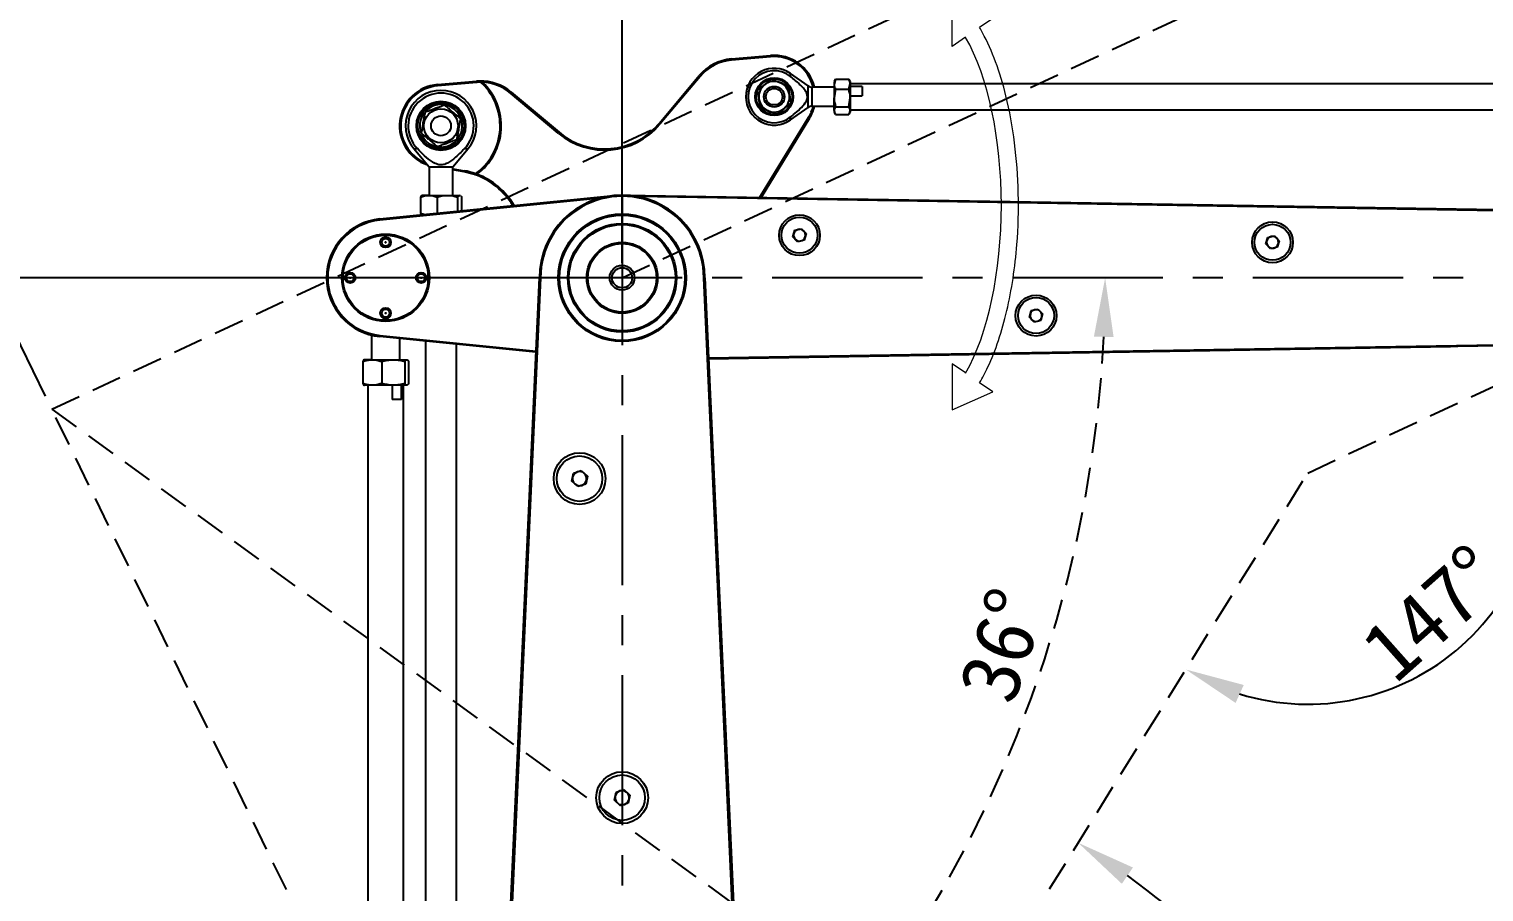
# Model space of a CAD drawing. Header units: millimetres. Extents: x 415 to 2018, y 500 to 823.
# Drawn here: x 935.9 to 997.4, y 718.5 to 755 of the extents above; entities that cross this region are included whole.
import ezdxf

# ---------------------------------------------------------------- set-up
doc = ezdxf.new("R2010")
doc.units = ezdxf.units.MM
doc.header["$PDSIZE"] = -1
for name, pattern in [('CENTER', [10.16, 6.35, -1.27, 1.27, -1.27]), ('HIDDEN', [1.905, 1.27, -0.635]), ('PHANTOM', [12.7, 6.35, -1.27, 1.27, -1.27, 1.27, -1.27])]:
    doc.linetypes.add(name, pattern=pattern)
doc.layers.get('Defpoints').update_dxf_attribs({"lineweight": 18})
doc.layers.add('DIM', color=4, linetype='Continuous', lineweight=18)
doc.dimstyles.new('ISO-25', dxfattribs={"dimtxt": 2.5, "dimasz": 2.5, "dimexe": 1.25, "dimexo": 0.625, "dimtad": 1, "dimtoh": 1, "dimlfac": 10, "dimtxsty": 'Standard', "dimcen": 2.5, "dimadec": 0, "dimazin": 0, "dimtfac": 1, "dimtmove": 0, "dimatfit": 3, "dimfxl": 1, "dimarcsym": 0})

# ---------------------------------------------------------------- blocks, each defined once
blk = doc.blocks.new('*X19')
at = {"layer": 'DIM', "color": 0}
for p, q in [((5671.6, 1057), (5687.5, 1092.9)), ((5687.5, 1092.9), (5695.5, 1081.3)), ((6016.6, 1092.9), (6008.6, 1081.3)), ((6032.5, 1057), (6016.6, 1092.9)), ((5704.1, 1068.9), (5712.3, 1057)), ((6000, 1068.9), (5991.8, 1057)), ((5712.3, 1057), (5671.6, 1057)), ((5991.8, 1057), (6032.5, 1057))]:
    blk.add_line(p, q, dxfattribs=at)
blk.add_ellipse((5852.1, 1024.2), major_axis=(182.7, 0), ratio=0.417203, start_param=0.627087, end_param=2.514506, dxfattribs=at)
blk.add_open_spline([(6008.6, 1081.3), (6004.2, 1083.9), (5999.6, 1086.3), (5987.4, 1092), (5979.6, 1095.1), (5963, 1100.6), (5954.2, 1103.1), (5935.9, 1107.4), (5926.4, 1109.2), (5906.8, 1112.2), (5896.8, 1113.3), (5871.8, 1115.3), (5856.7, 1115.7), (5826.6, 1115), (5811.7, 1113.9), (5782.8, 1110.2), (5768.8, 1107.7), (5745.2, 1101.9), (5735.1, 1098.8), (5716.5, 1091.9), (5707.9, 1088.1), (5698.5, 1083), (5697, 1082.2), (5695.5, 1081.3)], degree=3, knots=[0, 0, 0, 0, 18.989741, 18.989741, 46.92278, 46.92278, 74.855818, 74.855818, 102.788857, 102.788857, 130.721896, 130.721896, 171.2749, 171.2749, 211.827904, 211.827904, 252.380908, 252.380908, 284.91047, 284.91047, 317.440033, 317.440033, 323.788066, 323.788066, 323.788066, 323.788066], dxfattribs=at)
blk = doc.blocks.new('*D72')
at = {"color": 0, "lineweight": -2}
for p, q in [((960.32, 744.524), (924.358, 744.524)), ((925.608, 692.024), (925.608, 742.024)), ((960.32, 689.524), (924.358, 689.524))]:
    blk.add_line(p, q, dxfattribs=at)
at = {"color": 0}
for points in [[(925.191, 742.024), (926.024, 742.024), (925.608, 744.524)], [(925.191, 692.024), (926.024, 692.024), (925.608, 689.524)]]:
    blk.add_solid(points, dxfattribs=at)
at = {"layer": 'Defpoints', "color": 0}
for p in [(925.608, 744.524), (960.945, 744.524), (960.945, 689.524)]:
    blk.add_point(p, dxfattribs=at)
at = {"color": 0, "insert": (923.733, 716.81), "char_height": 2.5, "attachment_point": 5, "rotation": 90}
blk.add_mtext('550', dxfattribs=at)
blk = doc.blocks.new('*D73')
at = {"color": 0, "lineweight": -2}
for p, q in [((960.945, 745.149), (960.945, 772.892)), ((1020.945, 745.149), (1020.945, 772.892)), ((963.445, 771.642), (1018.445, 771.642))]:
    blk.add_line(p, q, dxfattribs=at)
at = {"color": 0}
for points in [[(963.445, 772.058), (963.445, 771.225), (960.945, 771.642)], [(1018.445, 772.058), (1018.445, 771.225), (1020.945, 771.642)]]:
    blk.add_solid(points, dxfattribs=at)
at = {"layer": 'Defpoints', "color": 0}
for p in [(1020.945, 771.642), (960.945, 744.524), (1020.945, 744.524)]:
    blk.add_point(p, dxfattribs=at)
at = {"color": 0, "insert": (991.386, 773.517), "char_height": 2.5, "attachment_point": 5}
blk.add_mtext('600', dxfattribs=at)
blk = doc.blocks.new('*U23')
at = {"color": 0, "linetype": 'CENTER'}
blk.add_line((38.779, 0), (-26.319, 0), dxfattribs=at)
blk = doc.blocks.new('*U24')
at = {"color": 0, "linetype": 'CENTER'}
blk.add_line((0, 28.177), (0, -72.562), dxfattribs=at)
blk = doc.blocks.new('*D75')
at = {"color": 0, "lineweight": -2}
for p, q in [((960.945, 748.649), (960.945, 763.983)), ((936.561, 739.519), (928.304, 756.447))]:
    blk.add_line(p, q, dxfattribs=at)
blk.add_arc((960.945, 689.524), 73.209, 91.95668, 114.04332, dxfattribs=at)
at = {"color": 0}
for points in [[(958.438, 763.107), (958.452, 762.273), (960.945, 762.733)], [(931.294, 756.003), (930.941, 756.759), (928.852, 755.324)]]:
    blk.add_solid(points, dxfattribs=at)
at = {"layer": 'Defpoints', "color": 0}
for p in [(949.913, 761.897), (960.945, 748.024), (936.834, 738.957), (960.945, 689.524), (960.945, 647.284)]:
    blk.add_point(p, dxfattribs=at)
at = {"color": 0, "insert": (944.055, 762.683), "char_height": 2.5, "attachment_point": 5, "rotation": 13}
blk.add_mtext('26°', dxfattribs=at)
blk = doc.blocks.new('*D76')
at = {"color": 0, "linetype": 'HIDDEN', "lineweight": -2}
blk.add_arc((929.173, 744.523), 52.195, 326.74458, 357.25582, dxfattribs=at)
at = {"color": 0, "linetype": 'HIDDEN'}
for points in [[(980.892, 742.034), (981.725, 742.014), (981.368, 744.524)], [(973.164, 715.664), (972.478, 716.138), (971.4, 713.844)]]:
    blk.add_solid(points, dxfattribs=at)
at = {"layer": 'Defpoints', "color": 0, "linetype": 'HIDDEN'}
for p in [(959.347, 744.524), (1024.445, 744.524), (936.834, 738.957), (976.856, 723.294), (985.376, 703.69)]:
    blk.add_point(p, dxfattribs=at)
at = {"color": 0, "linetype": 'HIDDEN', "insert": (977.031, 728.974), "char_height": 2.5, "attachment_point": 5, "rotation": 72.0002}
blk.add_mtext('36°', dxfattribs=at)
blk = doc.blocks.new('*D77')
at = {"color": 0, "lineweight": -2}
blk.add_arc((960.945, 689.524), 17.484, 18.19971, 81.80029, dxfattribs=at)
at = {"color": 0}
for points in [[(963.409, 706.413), (963.468, 707.244), (960.945, 707.008)], [(977.958, 695.086), (977.15, 694.883), (978.163, 692.56)]]:
    blk.add_solid(points, dxfattribs=at)
at = {"layer": 'Defpoints', "color": 0}
for p in [(960.945, 748.024), (974.969, 699.964), (1015.109, 699.074), (960.945, 689.524), (960.945, 647.284)]:
    blk.add_point(p, dxfattribs=at)
at = {"color": 0, "insert": (973.388, 704.354), "char_height": 2.5, "attachment_point": 5, "rotation": 320}
blk.add_mtext('80°', dxfattribs=at)
blk = doc.blocks.new('*D79')
at = {"color": 0, "lineweight": -2}
for p, q in [((991.779, 764.579), (1030.592, 782.677)), ((1025.07, 744.524), (1039.05, 744.524))]:
    blk.add_line(p, q, dxfattribs=at)
blk.add_arc((948.771, 744.524), 89.029, 1.60936, 23.39103, dxfattribs=at)
at = {"color": 0}
for points in [[(1030.103, 779.698), (1030.863, 780.039), (1029.459, 782.149)], [(1038.182, 747.03), (1037.348, 747.018), (1037.8, 744.524)]]:
    blk.add_solid(points, dxfattribs=at)
at = {"layer": 'Defpoints', "color": 0}
for p in [(991.213, 764.314), (1036.86, 757.427), (959.347, 744.524), (1024.445, 744.524), (936.834, 738.957)]:
    blk.add_point(p, dxfattribs=at)
at = {"color": 0, "insert": (1036.935, 766.675), "char_height": 2.5, "attachment_point": 5, "rotation": 284.1039}
blk.add_mtext('25°', dxfattribs=at)
blk = doc.blocks.new('*D121')
at = {"color": 1, "lineweight": -3}
blk.add_arc((989.937, 736.262), 9.783, 252.86977, 10.3182, dxfattribs=at)
at = {"color": 1}
for points in [[(999.959, 738.14), (999.165, 737.888), (998.803, 740.396)], [(987.228, 727.292), (986.883, 726.533), (984.78, 727.948)]]:
    blk.add_solid(points, dxfattribs=at)
at = {"layer": 'Defpoints', "color": 0}
for p in [(1044.316, 761.619), (989.937, 736.262), (989.937, 736.262), (996.609, 729.107), (960.945, 689.524)]:
    blk.add_point(p, dxfattribs=at)
at = {"color": 1, "insert": (995.187, 730.348), "char_height": 2.5, "attachment_point": 5, "rotation": 41.59399}
blk.add_mtext('147%%d', dxfattribs=at)
blk = doc.blocks.new('*D123')
at = {"color": 1, "lineweight": -3}
blk.add_arc((960.945, 689.524), 36.585, 3.91604, 54.27193, dxfattribs=at)
at = {"color": 1}
for points in [[(982.54, 719.57), (982.076, 718.877), (980.23, 720.613)], [(997.028, 692.008), (997.861, 692.037), (997.53, 689.524)]]:
    blk.add_solid(points, dxfattribs=at)
at = {"layer": 'Defpoints', "color": 0}
for p in [(989.937, 736.262), (991.326, 709.905), (960.945, 689.524), (960.945, 689.524), (1060.676, 689.524)]:
    blk.add_point(p, dxfattribs=at)
at = {"color": 1, "insert": (994.552, 708.225), "char_height": 2.5, "attachment_point": 5, "rotation": 299.09399}
blk.add_mtext('58%%d', dxfattribs=at)

msp = doc.modelspace()

# ---------------------------------------------------------------- linework, layer by layer
at = {"linetype": 'HIDDEN'}
for p, q in [((960.9448, 744.5236), (1015.3233, 769.8807)), ((936.8345, 738.9573), (991.2129, 764.3144)), ((989.937, 736.2617), (1044.3155, 761.6188)), ((960.9448, 689.5238), (936.8345, 738.9573)), ((936.8345, 738.9573), (985.3755, 703.6902)), ((960.9448, 689.5238), (989.937, 736.2617))]:
    msp.add_line(p, q, dxfattribs=at)
at = {"color": 161, "linetype": 'Continuous', "lineweight": 25, "true_color": 0x67adff}
for p, q in [((965.5623, 753.7826), (967.2201, 753.9276)), ((965.5623, 753.7826), (965.5666, 753.7328)), ((967.2245, 753.8778), (965.5666, 753.7328)), ((967.2201, 753.9276), (967.2245, 753.8778)), ((962.5034, 751.0485), (964.2045, 753.0758)), ((964.2428, 753.0436), (962.5417, 751.0163)), ((964.2045, 753.0758), (964.2428, 753.0436)), ((968.8074, 752.6394), (968.0656, 753.164)), ((968.0656, 753.0412), (968.0656, 753.164)), ((953.1318, 752.6951), (954.7897, 752.8401)), ((953.1362, 752.6453), (953.1318, 752.6951)), ((954.7941, 752.7903), (953.1362, 752.6453)), ((954.7941, 752.7903), (954.7897, 752.8401)), ((954.9145, 752.8471), (955.0453, 752.796)), ((956.2496, 752.3798), (956.2175, 752.3415)), ((958.2447, 750.6404), (956.2175, 752.3415)), ((956.2496, 752.3798), (958.2769, 750.6787)), ((967.256, 752.9257), (967.6062, 752.7909)), ((967.9564, 752.6561), (968.0148, 752.2853)), ((968.8074, 752.1843), (968.8074, 752.6394)), ((969.9074, 752.5843), (968.9807, 752.5843)), ((968.9807, 751.7843), (968.9807, 752.5843)), ((969.9655, 752.9328), (969.9074, 752.7217)), ((969.9489, 752.9061), (969.9074, 752.8343)), ((969.9074, 752.8343), (969.9074, 752.7217)), ((969.9074, 752.7217), (969.9074, 752.1363)), ((969.9655, 752.5106), (969.9074, 752.1363)), ((969.9527, 752.904), (969.9655, 752.9328)), ((969.9655, 752.9328), (970.5294, 752.9328)), ((969.9655, 752.5106), (970.5294, 752.5106)), ((970.5294, 752.9328), (970.5422, 752.904)), ((970.5294, 752.5106), (970.5874, 752.7217)), ((970.5874, 752.8343), (970.546, 752.9061)), ((970.5874, 752.8343), (970.5874, 752.7217)), ((1024.0874, 752.7343), (970.5874, 752.7343)), ((970.5874, 752.7217), (970.5874, 752.1363)), ((971.0874, 752.622), (970.5874, 752.622)), ((971.0874, 752.622), (971.0874, 752.2178)), ((966.7889, 751.7125), (966.7306, 752.0832)), ((968.0656, 751.2046), (968.8074, 751.7292)), ((968.8074, 751.7292), (968.8074, 752.1843)), ((968.9807, 751.7843), (969.9074, 751.7843)), ((969.9074, 751.5989), (969.9074, 752.1363)), ((969.9655, 751.7621), (970.5294, 751.7621)), ((970.5294, 751.7621), (970.5874, 752.1363)), ((970.5874, 752.2178), (971.0874, 752.2178)), ((970.5874, 752.1363), (970.5874, 751.5989)), ((966.768, 747.9272), (968.8241, 751.2993)), ((968.8668, 751.2732), (966.826, 747.9263)), ((967.4893, 751.4429), (967.1391, 751.5777)), ((968.0656, 751.2046), (968.0656, 751.3274)), ((968.8668, 751.2732), (968.8241, 751.2993)), ((969.9074, 751.5989), (969.9074, 751.5343)), ((969.9074, 751.5343), (969.9489, 751.4625)), ((969.9655, 751.4358), (970.5294, 751.4358)), ((970.546, 751.4625), (970.5874, 751.5343)), ((970.5874, 751.6343), (1024.0874, 751.6343)), ((970.5874, 751.5989), (970.5874, 751.5343)), ((958.2769, 750.6787), (958.2447, 750.6404)), ((962.5034, 751.0485), (962.5417, 751.0163)), ((952.1339, 749.9892), (952.7843, 749.2117)), ((952.1339, 749.9892), (952.2879, 749.9892)), ((953.7843, 749.2117), (954.4348, 749.9892)), ((954.2808, 749.9892), (954.4348, 749.9892)), ((952.7843, 749.2117), (952.7843, 748.0117)), ((952.7843, 749.2117), (953.2843, 749.2117)), ((953.2843, 749.2117), (953.7843, 749.2117)), ((953.7843, 748.0117), (953.7843, 749.2117)), ((953.7843, 749.1373), (954.2684, 749.052)), ((954.2598, 749.0027), (953.7843, 749.0866)), ((954.2684, 749.052), (954.2598, 749.0027)), ((954.699, 748.8905), (954.806, 748.9055)), ((961.0031, 748.0234), (995.9691, 747.4403)), ((961.0614, 748.0219), (1019.3284, 747.0511)), ((950.6948, 747.0113), (960.5948, 748.0063)), ((960.0133, 747.8976), (950.6998, 746.9616)), ((952.4143, 747.9403), (952.4143, 747.2432)), ((952.7661, 748.0117), (952.4854, 748.0117)), ((952.7661, 748.0117), (953.5531, 748.0117)), ((953.118, 747.9403), (953.118, 747.2549)), ((953.5531, 748.0117), (954.0713, 748.0117)), ((953.9881, 747.9403), (953.9881, 747.3423)), ((954.0713, 748.0117), (954.0972, 747.9939)), ((954.0713, 748.0117), (954.0843, 748.0117)), ((954.0976, 748.004), (954.0843, 748.0117)), ((954.1544, 747.9403), (954.1544, 747.359)), ((1019.2545, 747.0024), (961.5945, 747.963)), ((950.6948, 747.0113), (950.6998, 746.9616)), ((952.5598, 747.1988), (952.4143, 747.2432)), ((952.4143, 747.2432), (952.4712, 747.1824)), ((968.1645, 746.2547), (968.2447, 746.532)), ((968.3646, 746.0465), (968.1645, 746.2547)), ((968.2447, 746.532), (968.525, 746.6012)), ((968.525, 746.6012), (968.7251, 746.393)), ((968.7251, 746.393), (968.6448, 746.1157)), ((988.1645, 745.9547), (988.2447, 746.232)), ((988.2447, 746.232), (988.525, 746.3012)), ((988.525, 746.3012), (988.7251, 746.093)), ((968.6448, 746.1157), (968.3646, 746.0465)), ((988.3646, 745.7465), (988.1645, 745.9547)), ((988.6448, 745.8157), (988.3646, 745.7465)), ((988.7251, 746.093), (988.6448, 745.8157)), ((955.1151, 693.3988), (957.4448, 744.5238)), ((957.4948, 744.5227), (955.1688, 693.4784)), ((957.4448, 744.5238), (957.4948, 744.5227)), ((964.3948, 744.5227), (964.4448, 744.5238)), ((966.567, 696.8523), (964.3948, 744.5227)), ((964.4448, 744.5238), (966.6152, 696.8927)), ((978.1645, 742.8547), (978.2447, 743.132)), ((978.2447, 743.132), (978.525, 743.2012)), ((978.525, 743.2012), (978.7251, 742.993)), ((978.3646, 742.6465), (978.1645, 742.8547)), ((978.6448, 742.7157), (978.3646, 742.6465)), ((978.7251, 742.993), (978.6448, 742.7157)), ((950.3448, 742.0969), (950.3448, 741.0558)), ((950.6948, 742.0364), (950.6998, 742.0861)), ((957.3012, 741.3724), (950.6948, 742.0364)), ((950.6998, 742.0861), (957.3035, 741.4224)), ((951.5448, 741.0558), (951.5448, 741.951)), ((964.5992, 741.1347), (1019.2545, 742.0453)), ((1019.3284, 741.9966), (964.6015, 741.0848)), ((952.6343, 741.8414), (952.6343, 700.2717)), ((953.9343, 700.2717), (953.9343, 741.7108)), ((995.9691, 741.6074), (964.6015, 741.0843)), ((949.9747, 740.9755), (949.9747, 740.0562)), ((950.3786, 741.0558), (950.0451, 741.0558)), ((950.3786, 741.0558), (951.2676, 741.0558)), ((950.7825, 740.9755), (950.7825, 740.0562)), ((951.2676, 741.0558), (951.8337, 741.0558)), ((951.7526, 740.9755), (951.7526, 740.0562)), ((951.9149, 740.9755), (951.9149, 740.0562)), ((950.3786, 739.9758), (950.0451, 739.9758)), ((950.1948, 739.9758), (950.1948, 693.9758)), ((951.2676, 739.9758), (950.3786, 739.9758)), ((951.2212, 739.9758), (951.2212, 739.3758)), ((951.8337, 739.9758), (951.2676, 739.9758)), ((951.6172, 739.3758), (951.6172, 739.9758)), ((951.6948, 693.9758), (951.6948, 739.9758)), ((951.6172, 739.3758), (951.2212, 739.3758)), ((958.8865, 736.2547), (959.2155, 736.363)), ((959.2155, 736.363), (959.4738, 736.1321)), ((958.8157, 735.9156), (958.8865, 736.2547)), ((959.074, 735.6847), (958.8157, 735.9156)), ((959.4031, 735.793), (959.074, 735.6847)), ((959.4738, 736.1321), (959.4031, 735.793)), ((960.6865, 722.7547), (961.0155, 722.863)), ((961.0155, 722.863), (961.2738, 722.6321)), ((960.6157, 722.4156), (960.6865, 722.7547)), ((960.874, 722.1847), (960.6157, 722.4156)), ((961.2031, 722.293), (960.874, 722.1847)), ((961.2738, 722.6321), (961.2031, 722.293))]:
    msp.add_line(p, q, dxfattribs=at)
for centre, radius in [((967.3727, 752.1843), 0.8), ((967.3727, 752.1843), 0.76), ((967.3727, 752.1843), 0.4375), ((967.3727, 752.1843), 0.35), ((953.2843, 750.9517), 1.0385), ((953.2843, 750.9517), 0.9785), ((953.2843, 750.9517), 0.72), ((953.2843, 750.9517), 0.4188), ((960.9448, 744.5238), 2.7), ((960.9448, 744.5238), 2.65), ((960.9448, 744.5238), 2.3), ((968.4448, 746.3238), 0.865), ((968.4448, 746.3238), 0.762), ((988.4448, 746.0238), 0.865), ((988.4448, 746.0238), 0.762), ((950.9448, 744.5238), 1.85), ((950.9448, 744.5238), 1.8), ((950.9448, 746.0238), 0.225), ((950.9448, 746.0238), 0.165), ((960.9448, 744.5238), 2.25), ((950.9448, 746.0238), 0.0152), ((960.9448, 744.5238), 1.5), ((960.9448, 744.5238), 1.45), ((960.9448, 744.5238), 0.525), ((960.9448, 744.5238), 0.425), ((949.4448, 744.5238), 0.225), ((949.4448, 744.5238), 0.165), ((949.4448, 744.5238), 0.0152), ((952.4448, 744.5238), 0.225), ((952.4448, 744.5238), 0.165), ((952.4448, 744.5238), 0.0152), ((978.4448, 742.9238), 0.865), ((950.9448, 743.0238), 0.225), ((950.9448, 743.0238), 0.165), ((978.4448, 742.9238), 0.762), ((950.9448, 743.0238), 0.0152), ((959.1448, 736.0238), 1.095), ((959.1448, 736.0238), 0.961), ((960.9448, 722.5238), 1.095), ((960.9448, 722.5238), 0.961)]:
    msp.add_circle(centre, radius, dxfattribs=at)
at = {"linetype": 'PHANTOM', "lineweight": 35}
msp.add_arc((944.8345, 730.9573), 60, 324, 25, dxfattribs=at)
at = {"color": 161, "linetype": 'Continuous', "lineweight": 25, "true_color": 0x67adff}
for centre, radius, start, end in [((965.7366, 751.7902), 2, 95, 140), ((965.7366, 751.7902), 1.95, 95, 140), ((967.3727, 752.1843), 1.75, 13.21298, 95), ((967.3727, 752.1843), 1.7, 13.608961, 95), ((967.3727, 752.1843), 1.2, 54.730997, 180), ((967.3727, 752.1843), 1.102, 51.04037, 308.95963), ((953.2843, 750.9517), 1.75, 95, 250.919393), ((953.2843, 750.9517), 1.7, 95, 247.989161), ((953.2843, 750.9517), 1.5, 90, 219.916674), ((953.2843, 750.9517), 1.3854, 315.993153, 224.006847), ((953.2843, 750.9517), 1.5, 320.083326, 90), ((953.2843, 750.9517), 2.5, 304.462958, 49.301725), ((954.964, 750.8477), 2, 91.417663, 95), ((954.964, 750.8477), 1.95, 89.816302, 95), ((953.2843, 750.9517), 2.55, 306.636515, 46.323905), ((954.964, 750.8477), 2, 50, 91.417663), ((954.964, 750.8477), 1.95, 50, 87.610186), ((967.3727, 752.1843), 0.65, 128.943384, 188.943384), ((967.3727, 752.1843), 0.65, 68.943384, 128.943384), ((967.3727, 752.1843), 0.65, 8.943384, 68.943384), ((968.9807, 752.8843), 0.3, 234.730997, 270), ((953.2843, 750.9517), 0.9, 308.943384, 139.44258), ((967.3727, 752.1843), 1.2, 180, 305.269003), ((967.3727, 752.1843), 0.65, 188.943384, 248.943384), ((967.3727, 752.1843), 0.65, 308.943384, 8.943384), ((968.9807, 751.4843), 0.3, 90, 125.269003), ((967.3727, 752.1843), 1.7, 328.626927, 346.391039), ((967.3727, 752.1843), 1.75, 328.626927, 346.78702), ((953.2843, 750.9517), 0.9, 140.749153, 308.943384), ((967.3727, 752.1843), 0.65, 248.943384, 308.943384), ((960.2052, 752.9768), 3.05, 230, 320), ((960.2052, 752.9768), 3, 230, 320), ((953.7388, 746.0483), 3, 71.332855, 80), ((953.7388, 746.0483), 3.05, 70.649298, 80), ((953.7388, 746.0483), 3, 30.628081, 71.332855), ((953.7388, 746.0483), 3.05, 30.193067, 69.518624), ((960.9448, 744.5238), 3.5, 0, 180), ((960.9448, 744.5238), 3.45, 359.981159, 180.018841), ((950.9448, 744.5238), 2.5, 95.73917, 264.26083), ((950.9448, 744.5238), 2.45, 95.73917, 264.26083), ((968.4448, 746.3238), 0.25, 163.867847, 223.867847), ((968.4448, 746.3238), 0.25, 103.867847, 163.867847), ((968.4448, 746.3238), 0.25, 43.867847, 103.867847), ((968.4448, 746.3238), 0.25, 283.867847, 343.867847), ((968.4448, 746.3238), 0.25, 343.867847, 43.867847), ((988.4448, 746.0238), 0.25, 103.867847, 163.867847), ((988.4448, 746.0238), 0.25, 43.867847, 103.867847), ((988.4448, 746.0238), 0.25, 343.867847, 43.867847), ((968.4448, 746.3238), 0.25, 223.867847, 283.867847), ((988.4448, 746.0238), 0.25, 163.867847, 223.867847), ((988.4448, 746.0238), 0.25, 223.867847, 283.867847), ((988.4448, 746.0238), 0.25, 283.867847, 343.867847), ((978.4448, 742.9238), 0.25, 103.867847, 163.867847), ((978.4448, 742.9238), 0.25, 43.867847, 103.867847), ((978.4448, 742.9238), 0.25, 343.867847, 43.867847), ((978.4448, 742.9238), 0.25, 163.867847, 223.867847), ((978.4448, 742.9238), 0.25, 223.867847, 283.867847), ((978.4448, 742.9238), 0.25, 283.867847, 343.867847), ((959.1448, 736.0238), 0.3, 168.21508, 228.21508), ((959.1448, 736.0238), 0.3, 108.21508, 168.21508), ((959.1448, 736.0238), 0.3, 228.21508, 288.21508), ((959.1448, 736.0238), 0.3, 48.21508, 108.21508), ((959.1448, 736.0238), 0.3, 288.21508, 348.21508), ((959.1448, 736.0238), 0.3, 348.21508, 48.21508), ((960.9448, 722.5238), 0.3, 108.21508, 168.21508), ((960.9448, 722.5238), 0.3, 48.21508, 108.21508), ((960.9448, 722.5238), 0.3, 168.21508, 228.21508), ((960.9448, 722.5238), 0.3, 228.21508, 288.21508), ((960.9448, 722.5238), 0.3, 288.21508, 348.21508), ((960.9448, 722.5238), 0.3, 348.21508, 48.21508)]:
    msp.add_arc(centre, radius, start, end, dxfattribs=at)
for points, knots in [([(968.0656, 751.3274), (968.109, 751.363), (968.2434, 751.4732), (968.4659, 751.66), (968.6649, 751.8755), (968.7691, 752.0671), (968.7878, 752.2198), (968.7343, 752.3841), (968.6132, 752.5497), (968.3856, 752.7763), (968.1963, 752.933), (968.0656, 753.0412)], [0, 0, 0, 0, 0.0737739, 0.2282219, 0.3815175, 0.4563897, 0.5103792, 0.5785878, 0.6774742, 0.7772792, 1, 1, 1, 1]), ([(966.6722, 752.454), (966.7441, 752.512), (966.8403, 752.5898), (966.9391, 752.6696), (966.9641, 752.6898)], [0, 0, 0, 0, 0.746647, 1, 1, 1, 1]), ([(966.7306, 752.0832), (966.7292, 752.092), (966.7095, 752.2172), (966.6902, 752.3399), (966.6722, 752.454)], [0, 0, 0, 0, 0.0702139, 1, 1, 1, 1]), ([(966.9641, 752.6898), (967.0394, 752.7507), (967.1382, 752.8306), (967.2333, 752.9074), (967.256, 752.9257)], [0, 0, 0, 0, 0.7617039, 1, 1, 1, 1]), ([(967.6062, 752.7909), (967.6145, 752.7877), (967.7328, 752.7422), (967.8487, 752.6975), (967.9564, 752.6561)], [0, 0, 0, 0, 0.0702123, 1, 1, 1, 1]), ([(969.9074, 752.7217), (969.9075, 752.7167), (969.9083, 752.6454), (969.938, 752.5755), (969.9655, 752.5106)], [0, 0, 0, 0, 0.0702217, 1, 1, 1, 1]), ([(970.5874, 752.7217), (970.5874, 752.7267), (970.5866, 752.798), (970.5569, 752.8678), (970.5294, 752.9328)], [0, 0, 0, 0, 0.0702135, 1, 1, 1, 1]), ([(970.5874, 752.1363), (970.5874, 752.1452), (970.5866, 752.2716), (970.5569, 752.3954), (970.5294, 752.5106)], [0, 0, 0, 0, 0.0702113, 1, 1, 1, 1]), ([(953.4367, 751.8271), (953.3795, 751.8061), (953.2633, 751.7635), (953.0476, 751.6845), (952.8162, 751.5997), (952.6681, 751.5454), (952.6025, 751.5213)], [0, 0, 0, 0, 0.2164589, 0.4403186, 0.7519068, 1, 1, 1, 1]), ([(954.1186, 751.2575), (954.0791, 751.2904), (953.9685, 751.3828), (953.8036, 751.5206), (953.6432, 751.6546), (953.5329, 751.7467), (953.4661, 751.8025), (953.4367, 751.8271)], [0, 0, 0, 0, 0.1836371, 0.5149128, 0.6885806, 0.8626678, 1, 1, 1, 1]), ([(967.1391, 751.5777), (967.1308, 751.5809), (967.0126, 751.6264), (966.8967, 751.6711), (966.7889, 751.7125)], [0, 0, 0, 0, 0.07021836, 1, 1, 1, 1]), ([(968.0731, 751.9146), (968.0504, 751.8963), (967.9553, 751.8195), (967.8565, 751.7396), (967.7812, 751.6787)], [0, 0, 0, 0, 0.2382968, 1, 1, 1, 1]), ([(968.0148, 752.2853), (968.0161, 752.2765), (968.0358, 752.1514), (968.0552, 752.0287), (968.0731, 751.9146)], [0, 0, 0, 0, 0.0702149, 1, 1, 1, 1]), ([(969.9074, 752.1363), (969.9075, 752.1275), (969.9083, 752.0011), (969.938, 751.8772), (969.9655, 751.7621)], [0, 0, 0, 0, 0.07022587, 1, 1, 1, 1]), ([(969.9655, 751.7621), (969.9423, 751.7219), (969.9112, 751.6681), (969.9082, 751.6129), (969.9074, 751.5989)], [0, 0, 0, 0, 0.7466362, 1, 1, 1, 1]), ([(970.5874, 751.5989), (970.5867, 751.6129), (970.5837, 751.6681), (970.5526, 751.7219), (970.5294, 751.7621)], [0, 0, 0, 0, 0.2533637, 1, 1, 1, 1]), ([(952.6025, 751.5213), (952.592, 751.4614), (952.5708, 751.3394), (952.5314, 751.113), (952.4891, 750.8702), (952.4621, 750.7149), (952.4501, 750.646)], [0, 0, 0, 0, 0.2164582, 0.4403196, 0.7519061, 1, 1, 1, 1]), ([(953.9662, 750.3821), (953.9767, 750.4421), (953.9979, 750.5641), (954.0373, 750.7904), (954.0796, 751.0332), (954.1066, 751.1886), (954.1186, 751.2575)], [0, 0, 0, 0, 0.2164582, 0.4403196, 0.7519061, 1, 1, 1, 1]), ([(967.7812, 751.6787), (967.7562, 751.6585), (967.6574, 751.5787), (967.5612, 751.5009), (967.4893, 751.4429)], [0, 0, 0, 0, 0.253354, 1, 1, 1, 1]), ([(969.9074, 751.5989), (969.9143, 751.5568), (969.9232, 751.5016), (969.9574, 751.4484), (969.9655, 751.4358)], [0, 0, 0, 0, 0.76170976, 1, 1, 1, 1]), ([(970.5294, 751.4358), (970.5375, 751.4484), (970.5716, 751.5016), (970.5806, 751.5568), (970.5874, 751.5989)], [0, 0, 0, 0, 0.2382903, 1, 1, 1, 1]), ([(952.4501, 750.646), (952.4795, 750.6214), (952.5463, 750.5657), (952.6566, 750.4735), (952.817, 750.3395), (952.9819, 750.2018), (953.0925, 750.1093), (953.132, 750.0764)], [0, 0, 0, 0, 0.1373322, 0.3114194, 0.4850872, 0.8163629, 1, 1, 1, 1]), ([(954.2808, 749.9892), (954.14, 749.8463), (953.9529, 749.6564), (953.6919, 749.4508), (953.5251, 749.3511), (953.3404, 749.2918), (953.1283, 749.311), (952.8698, 749.446), (952.5855, 749.6808), (952.3872, 749.8863), (952.2879, 749.9892)], [0, 0, 0, 0, 0.2430853, 0.3229222, 0.4024475, 0.477966, 0.5541237, 0.6538099, 0.8264695, 1, 1, 1, 1]), ([(953.132, 750.0764), (953.1891, 750.0973), (953.3054, 750.1399), (953.5211, 750.219), (953.7525, 750.3038), (953.9006, 750.3581), (953.9662, 750.3821)], [0, 0, 0, 0, 0.2164589, 0.4403187, 0.7519054, 1, 1, 1, 1]), ([(952.4143, 747.9403), (952.4714, 747.9602), (952.5867, 748.0005), (952.706, 748.008), (952.7661, 748.0117)], [0, 0, 0, 0, 0.4954577, 1, 1, 1, 1]), ([(952.4974, 748.0117), (952.4905, 748.0108), (952.4624, 748.0072), (952.4349, 747.9691), (952.4143, 747.9403)], [0, 0, 0, 0, 0.2458976, 1, 1, 1, 1]), ([(952.7661, 748.0117), (952.7745, 748.0116), (952.8376, 748.011), (952.9567, 747.9954), (953.0639, 747.9588), (953.118, 747.9403)], [0, 0, 0, 0, 0.0700855, 0.5307832, 1, 1, 1, 1]), ([(953.118, 747.9403), (953.1887, 747.9602), (953.3313, 748.0005), (953.4787, 748.008), (953.5531, 748.0117)], [0, 0, 0, 0, 0.4954569, 1, 1, 1, 1]), ([(953.5531, 748.0117), (953.5634, 748.0116), (953.6415, 748.011), (953.7887, 747.9954), (953.9212, 747.9588), (953.9881, 747.9403)], [0, 0, 0, 0, 0.0700869, 0.530783, 1, 1, 1, 1]), ([(953.9881, 747.9403), (954.0088, 747.9691), (954.0362, 748.0072), (954.0643, 748.0108), (954.0713, 748.0117)], [0, 0, 0, 0, 0.7541032, 1, 1, 1, 1]), ([(954.1261, 747.9742), (954.1293, 747.9723), (954.139, 747.967), (954.1483, 747.9509), (954.1544, 747.9403)], [0, 0, 0, 0, 0.336186, 1, 1, 1, 1]), ([(949.9747, 740.9755), (950.0041, 740.9861), (950.1357, 741.0334), (950.2724, 741.046), (950.3786, 741.0558)], [0, 0, 0, 0, 0.22371566, 1, 1, 1, 1]), ([(950.0558, 741.0558), (950.0539, 741.0558), (950.0393, 741.055), (950.0119, 741.0375), (949.9872, 740.9963), (949.9747, 740.9755)], [0, 0, 0, 0, 0.0700902, 0.530785, 1, 1, 1, 1]), ([(950.3786, 741.0558), (950.4117, 741.0549), (950.5483, 741.0509), (950.6815, 741.008), (950.7825, 740.9755)], [0, 0, 0, 0, 0.2418522, 1, 1, 1, 1]), ([(950.7825, 740.9755), (950.8613, 740.9979), (951.0203, 741.0433), (951.1846, 741.0516), (951.2676, 741.0558)], [0, 0, 0, 0, 0.4954586, 1, 1, 1, 1]), ([(951.2676, 741.0558), (951.2791, 741.0558), (951.3661, 741.055), (951.5303, 741.0375), (951.6781, 740.9963), (951.7526, 740.9755)], [0, 0, 0, 0, 0.0700906, 0.5307851, 1, 1, 1, 1]), ([(951.7526, 740.9755), (951.7658, 740.9979), (951.7924, 741.0433), (951.8199, 741.0516), (951.8337, 741.0558)], [0, 0, 0, 0, 0.4954586, 1, 1, 1, 1]), ([(951.8337, 741.0558), (951.8357, 741.0558), (951.8502, 741.055), (951.8777, 741.0375), (951.9024, 740.9963), (951.9149, 740.9755)], [0, 0, 0, 0, 0.07009002, 0.53078472, 1, 1, 1, 1]), ([(950.3786, 739.9758), (950.2724, 739.9857), (950.1357, 739.9983), (950.0041, 740.0456), (949.9747, 740.0562)], [0, 0, 0, 0, 0.7762847, 1, 1, 1, 1]), ([(949.9747, 740.0562), (949.9879, 740.0338), (950.0145, 739.9884), (950.042, 739.9801), (950.0558, 739.9758)], [0, 0, 0, 0, 0.495458, 1, 1, 1, 1]), ([(950.7825, 740.0562), (950.6815, 740.0237), (950.5483, 739.9808), (950.4117, 739.9768), (950.3786, 739.9758)], [0, 0, 0, 0, 0.7581483, 1, 1, 1, 1]), ([(951.2676, 739.9758), (951.2561, 739.9759), (951.169, 739.9767), (951.0048, 739.9942), (950.8571, 740.0354), (950.7825, 740.0562)], [0, 0, 0, 0, 0.0700894, 0.5307834, 1, 1, 1, 1]), ([(951.7526, 740.0562), (951.6738, 740.0338), (951.5148, 739.9884), (951.3505, 739.9801), (951.2676, 739.9758)], [0, 0, 0, 0, 0.495458, 1, 1, 1, 1]), ([(951.8337, 739.9758), (951.8318, 739.9759), (951.8173, 739.9767), (951.7898, 739.9942), (951.7651, 740.0354), (951.7526, 740.0562)], [0, 0, 0, 0, 0.0700901, 0.530783, 1, 1, 1, 1]), ([(951.9149, 740.0562), (951.9017, 740.0338), (951.8751, 739.9884), (951.8476, 739.9801), (951.8337, 739.9758)], [0, 0, 0, 0, 0.4954582, 1, 1, 1, 1])]:
    msp.add_open_spline(points, degree=3, knots=knots, dxfattribs=at)

# ---------------------------------------------------------------- block references
at = {"color": 0, "linetype": 'Continuous', "lineweight": 15, "xscale": 0.048, "yscale": 0.048, "zscale": 0.048, "rotation": 270}
msp.add_blockref('*X19', (924.1591, 1028.4949), dxfattribs=at)
at = {"linetype": 'CENTER'}
for name, p in [('*U24', (960.9448, 719.8469)), ('*U23', (985.6653, 744.5238))]:
    msp.add_blockref(name, p, dxfattribs=at)

# ---------------------------------------------------------------- dimensions: what is measured, and where the dimension line sits
dim = msp.add_angular_dim_2l(base=(1036.86, 757.427), line1=((1024.4448, 744.524), (959.3465, 744.5236)), line2=((936.8345, 738.9573), (991.2129, 764.3144)), dimstyle='ISO-25')
dim.commit()
dim.dimension.update_dxf_attribs({"geometry": '*D79', "text_midpoint": (1035.1163, 766.2181), "dimtype": 162})
dim = msp.add_linear_dim(base=(1020.9448, 771.6417), p1=(960.9448, 744.5238), p2=(1020.9448, 744.5238), dimstyle='ISO-25')
dim.commit()
dim.dimension.update_dxf_attribs({"geometry": '*D73', "text_midpoint": (991.3865, 771.6417), "dimtype": 160})
for base, line2, picture, middle in [((949.9133, 761.8968), ((960.9448, 689.5238), (936.8345, 738.9573)), '*D75', (944.0546, 762.6834)), ((974.9689, 699.9644), ((960.9448, 689.5238), (1015.109, 699.0745)), '*D77', (973.3884, 704.3535))]:
    dim = msp.add_angular_dim_2l(base=base, line1=((960.9448, 748.0238), (960.9448, 647.2845)), line2=line2, dimstyle='ISO-25')
    dim.commit()
    dim.dimension.update_dxf_attribs({"geometry": picture, "text_midpoint": middle})
for base, line1, line2, picture, middle in [((996.6089, 729.1067), ((960.9448, 689.5238), (989.937, 736.2617)), ((989.937, 736.2617), (1044.3155, 761.6188)), '*D121', (995.1868, 730.3475)), ((991.3262, 709.9054), ((960.9448, 689.5238), (1060.6759, 689.5238)), ((960.9448, 689.5238), (989.937, 736.2617)), '*D123', (994.5518, 708.2246))]:
    dim = msp.add_angular_dim_2l(base=base, line1=line1, line2=line2, dimstyle='ISO-25', override={"dimclrd": 1, "dimclre": 1, "dimclrt": 1, "dimlwd": 65533, "dimlwe": 65533})
    dim.commit()
    dim.dimension.update_dxf_attribs({"geometry": picture, "text_midpoint": middle})
dim = msp.add_linear_dim(base=(925.6076, 744.5238), p1=(960.9448, 689.5238), p2=(960.9448, 744.5238), angle=90, dimstyle='ISO-25')
dim.commit()
dim.dimension.update_dxf_attribs({"geometry": '*D72', "text_midpoint": (925.6076, 716.8104), "dimtype": 160})
at = {"linetype": 'HIDDEN'}
dim = msp.add_angular_dim_2l(base=(976.856, 723.2939), line1=((936.8345, 738.9573), (985.3755, 703.6902)), line2=((1024.4448, 744.524), (959.3465, 744.5236)), dimstyle='ISO-25', dxfattribs=at)
dim.commit()
dim.dimension.update_dxf_attribs({"geometry": '*D76', "text_midpoint": (977.0306, 728.9738)})

doc.saveas('drawing.dxf')
